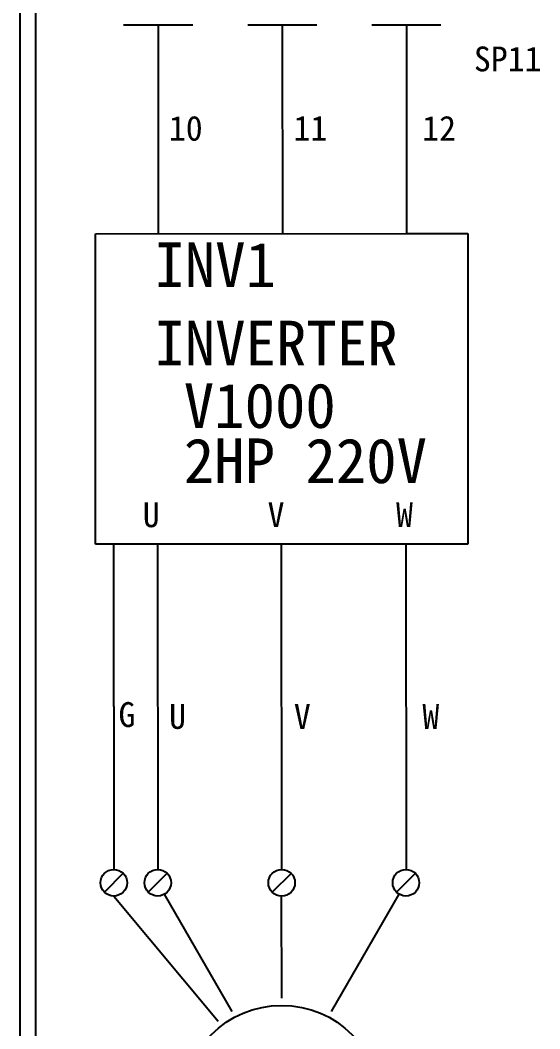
# Model space of a CAD drawing. Extents: x 10 to 297, y 3 to 207.
# Drawn here: x 10 to 51.9, y 44.5 to 125.8 of the extents above; entities that cross this region are included whole.
import ezdxf

# ---------------------------------------------------------------- set-up
doc = ezdxf.new("R2010")
doc.units = 0
doc.layers.get('0').update_dxf_attribs({"linetype": 'CONTINUOUS'})
doc.layers.add('圖框層', color=7, linetype='CONTINUOUS')
doc.layers.add('標尺寸層', color=3, linetype='CONTINUOUS')
doc.styles.add('STSL', font='kaiu.ttf')

msp = doc.modelspace()

# ---------------------------------------------------------------- linework, layer by layer
for p, q in [((41.077, 83.562), (41.086, 57.364)), ((18.298, 57.05), (16.784, 55.536)), ((21.839, 57.05), (20.324, 55.536)), ((31.824, 57.047), (30.31, 55.532)), ((41.839, 57.05), (40.324, 55.536)), ((27.07, 45.92), (21.617, 55.365)), ((35.07, 45.92), (40.529, 55.376))]:
    msp.add_line(p, q)
for centre, radius in [((17.541, 56.293), 1.071), ((21.082, 56.293), 1.071), ((31.067, 56.29), 1.071), ((41.082, 56.293), 1.071), ((31.07, 38.419), 8)]:
    msp.add_circle(centre, radius)
at = {"layer": '圖框層', "color": 7}
for p, q in [((10, 3), (10, 206.969)), ((11.25, 4.25), (11.25, 205.719))]:
    msp.add_line(p, q, dxfattribs=at)
at = {"layer": '標尺寸層', "color": 7}
for p, q in [((18.335, 125.378), (23.903, 125.378)), ((21.119, 125.378), (21.125, 108.557)), ((28.332, 125.378), (33.9, 125.378)), ((31.116, 125.378), (31.122, 108.56)), ((38.335, 125.378), (43.903, 125.378)), ((41.119, 125.378), (41.125, 108.564)), ((16.075, 108.555), (41.067, 108.564)), ((16.075, 83.555), (16.075, 108.555)), ((41.067, 108.564), (46.067, 108.564)), ((46.067, 108.564), (46.067, 83.564)), ((21.075, 83.555), (16.075, 83.555)), ((17.541, 70.494), (17.541, 83.555)), ((46.067, 83.564), (21.075, 83.555)), ((21.077, 83.555), (21.086, 57.364)), ((31.071, 57.361), (31.062, 83.559)), ((17.541, 70.494), (17.541, 57.364)), ((17.541, 55.222), (25.948, 45.137)), ((31.07, 46.992), (31.067, 55.219))]:
    msp.add_line(p, q, dxfattribs=at)

# ---------------------------------------------------------------- texts
at = {"layer": '圖框層', "color": 4, "style": 'STSL'}
for s, height, p in [('SP11', 2, (46.555, 121.63)), ('10', 2, (21.983, 116.049)), ('11', 2, (32.02, 116.053)), ('12', 2, (42.391, 116.049)), ('INV1', 3.6, (20.812, 104.252)), ('INVERTER', 3.6, (20.812, 97.948)), ('V1000', 3.6, (23.183, 92.914)), ('2HP 220V', 3.6, (23.183, 88.471)), ('U', 2, (19.877, 84.925)), ('V', 2, (29.933, 84.925)), ('W', 2, (40.285, 84.925)), ('G', 2, (17.922, 68.835)), ('U', 2, (21.996, 68.681)), ('V', 2, (32.052, 68.681)), ('W', 2, (42.404, 68.681))]:
    msp.add_text(s, height=height, dxfattribs=at).set_placement(p)

doc.saveas('drawing.dxf')
